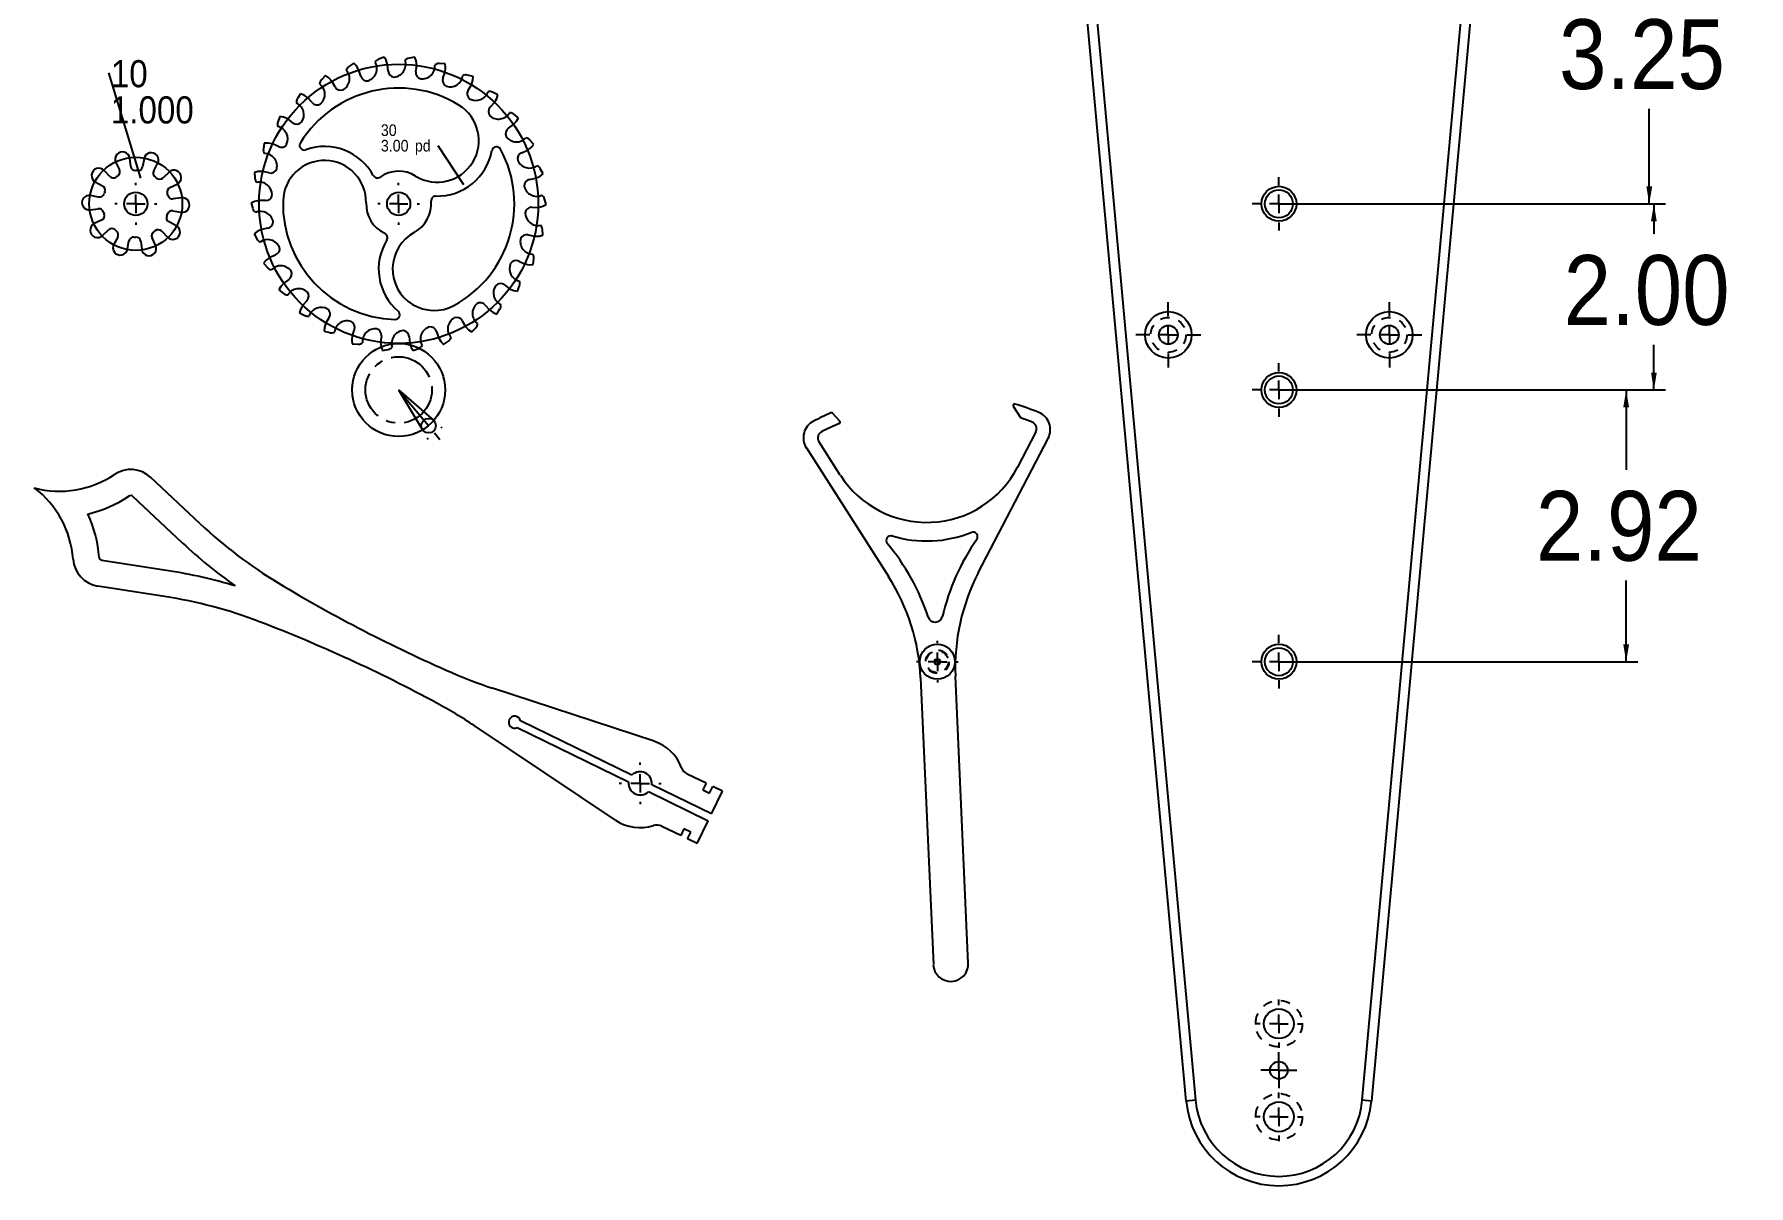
# Model space of a CAD drawing. Extents: x 5.6 to 41.9, y 2.5 to 31.5.
# Drawn here: x 23.33 to 41.75, y 2.55 to 14.92 of the extents above; entities that cross this region are included whole.
import ezdxf

# ---------------------------------------------------------------- set-up
doc = ezdxf.new("R2010")
doc.units = 0
doc.header["$MEASUREMENT"] = 0
doc.header["$PDSIZE"] = -1
doc.linetypes.add('CENTERX2', pattern=[0.8, 0.5, -0.1, 0.1, -0.1])
doc.linetypes.add('HIDDEN', pattern=[0.075, 0.05, -0.025])
doc.layers.get('0').update_dxf_attribs({"linetype": 'CONTINUOUS'})
doc.layers.get('DEFPOINTS').update_dxf_attribs({"linetype": 'CONTINUOUS'})
doc.styles.add('SLDTEXTSTYLE0', font='GOTHIC.TTF', dxfattribs={"width": 0.913})
doc.styles.get("Standard").update_dxf_attribs({"font": 'GOTHIC.TTF'})
doc.dimstyles.new('SLDDIMSTYLE0', dxfattribs={"dimtxt": 1, "dimasz": 0.1875, "dimexe": 0.125, "dimexo": 0.0625, "dimgap": 0.25, "dimtad": 0, "dimtih": 1, "dimtoh": 1, "dimzin": 4, "dimtxsty": 'SLDTEXTSTYLE0', "dimsah": 1, "dimcen": 0.09, "dimclrd": 7, "dimclre": 7, "dimclrt": 7, "dimazin": 3, "dimtfac": 1, "dimtdec": 4, "dimtofl": 0, "dimtmove": 0, "dimatfit": 3, "dimtolj": 1, "dimtzin": 12})
doc.dimstyles.new('SLDDIMSTYLE1', dxfattribs={"dimtxt": 1, "dimasz": 0.1875, "dimexe": 0.125, "dimexo": 0.0625, "dimgap": 0.25, "dimtad": 0, "dimtih": 1, "dimtoh": 1, "dimzin": 12, "dimtxsty": 'SLDTEXTSTYLE0', "dimsah": 1, "dimcen": 0.09, "dimclrd": 7, "dimclre": 7, "dimclrt": 7, "dimazin": 3, "dimtfac": 1, "dimtdec": 4, "dimtofl": 0, "dimtmove": 0, "dimatfit": 3, "dimtolj": 1, "dimtzin": 12})
doc.dimstyles.new('SLDDIMSTYLE2', dxfattribs={"dimtxt": 0.1875, "dimasz": 0.0625, "dimexe": 0, "dimexo": 0.0625, "dimgap": 0.046875, "dimtad": 0, "dimtih": 1, "dimtoh": 1, "dimdec": 0, "dimzin": 0, "dimtxsty": 'STANDARD', "dimblk1": 'DOT', "dimblk2": 'DOT', "dimsah": 1, "dimcen": 0.09, "dimazin": 3, "dimtfac": 1, "dimtdec": 0, "dimtofl": 0, "dimtmove": 0, "dimatfit": 3, "dimtolj": 1, "dimtzin": 0})

# ---------------------------------------------------------------- blocks, each defined once
blk = doc.blocks.new('*D2')
at = {"color": 7}
for p, q in [((36.752, 16.35), (40.807, 16.35)), ((40.682, 16.35), (40.682, 15.31)), ((40.682, 13.1), (40.682, 14.119)), ((36.752, 13.1), (40.807, 13.1))]:
    blk.add_line(p, q, dxfattribs=at)
for points in [[(40.682, 16.35), (40.651, 16.162), (40.714, 16.162)], [(40.682, 13.1), (40.714, 13.287), (40.651, 13.287)]]:
    blk.add_solid(points, dxfattribs=at)
at = {"layer": 'DEFPOINTS', "color": 7}
for p in [(36.702, 16.35), (36.702, 13.1)]:
    blk.add_point(p, dxfattribs=at)
at = {"color": 7, "insert": (39.713, 15.083), "char_height": 0.75, "attachment_point": 1, "style": 'SLDTEXTSTYLE0'}
blk.add_mtext('3.25', dxfattribs=at)
blk = doc.blocks.new('*D3')
at = {"color": 7}
for p, q in [((36.752, 13.1), (40.857, 13.1)), ((40.732, 13.1), (40.732, 12.776)), ((40.732, 11.1), (40.732, 11.585)), ((36.752, 11.1), (40.857, 11.1))]:
    blk.add_line(p, q, dxfattribs=at)
for points in [[(40.732, 13.1), (40.701, 12.912), (40.763, 12.912)], [(40.732, 11.1), (40.763, 11.287), (40.701, 11.287)]]:
    blk.add_solid(points, dxfattribs=at)
at = {"layer": 'DEFPOINTS', "color": 7}
for p in [(36.702, 13.1), (36.702, 11.1)]:
    blk.add_point(p, dxfattribs=at)
at = {"color": 7, "insert": (39.763, 12.549), "char_height": 0.75, "attachment_point": 1, "style": 'SLDTEXTSTYLE0'}
blk.add_mtext('2.00', dxfattribs=at)
blk = doc.blocks.new('*D4')
at = {"color": 7}
for p, q in [((36.752, 11.1), (40.559, 11.1)), ((40.434, 11.1), (40.434, 10.242)), ((40.434, 8.18), (40.434, 9.051)), ((36.752, 8.18), (40.559, 8.18))]:
    blk.add_line(p, q, dxfattribs=at)
for points in [[(40.434, 11.1), (40.403, 10.912), (40.465, 10.912)], [(40.434, 8.18), (40.465, 8.367), (40.403, 8.367)]]:
    blk.add_solid(points, dxfattribs=at)
at = {"layer": 'DEFPOINTS', "color": 7}
for p in [(36.702, 11.1), (36.702, 8.18)]:
    blk.add_point(p, dxfattribs=at)
at = {"color": 7, "insert": (39.465, 10.015), "char_height": 0.75, "attachment_point": 1, "style": 'SLDTEXTSTYLE0'}
blk.add_mtext('2.92', dxfattribs=at)
blk = doc.blocks.new('NOTE7')
at = {"color": 7, "linetype": 'CONTINUOUS'}
blk.add_line((0, 0), (0, 0), dxfattribs=at)
at = {"color": 7, "char_height": 0.125, "attachment_point": 1, "style": 'SLDTEXTSTYLE0'}
for s, insert in [('{\\fCentury Gothic|b0|i0;30}', (-0.616, 0.23)), ('{\\fCentury Gothic|b0|i0;3.00}', (-0.616, 0.063)), ('{\\fCentury Gothic|b0|i0; pd}', (-0.293, 0.063))]:
    blk.add_mtext(s, dxfattribs=dict(at, insert=insert))
blk = doc.blocks.new('NOTE16')
at = {"color": 7, "linetype": 'CONTINUOUS'}
blk.add_line((0, 0), (0, 0), dxfattribs=at)
at = {"color": 7, "char_height": 0.29167, "attachment_point": 1, "style": 'SLDTEXTSTYLE0'}
for s, insert in [('{\\fCentury Gothic|b0|i0;10}', (0.02, 0.135)), ('{\\fCentury Gothic|b0|i0;1.000}', (0.02, -0.254))]:
    blk.add_mtext(s, dxfattribs=dict(at, insert=insert))
blk = doc.blocks.new('SW_CENTERMARK3')
at = {"color": 7, "linetype": 'CONTINUOUS'}
for p, q in [((27.243, 13.3), (27.243, 13.325)), ((27.043, 13.1), (27.018, 13.1)), ((27.243, 13.1), (27.143, 13.1)), ((27.243, 13.1), (27.243, 13.2)), ((27.243, 13.1), (27.243, 13)), ((27.243, 13.1), (27.343, 13.1)), ((27.443, 13.1), (27.468, 13.1)), ((27.243, 12.9), (27.243, 12.875))]:
    blk.add_line(p, q, dxfattribs=at)
blk = doc.blocks.new('SW_CENTERMARK14')
at = {"color": 7, "linetype": 'CONTINUOUS'}
for p, q in [((29.838, 7.073), (29.838, 7.098)), ((29.638, 6.873), (29.613, 6.873)), ((29.838, 6.873), (29.738, 6.873)), ((29.838, 6.873), (29.838, 6.973)), ((29.838, 6.873), (29.838, 6.773)), ((29.838, 6.873), (29.938, 6.873)), ((30.038, 6.873), (30.063, 6.873)), ((29.838, 6.673), (29.838, 6.648))]:
    blk.add_line(p, q, dxfattribs=at)
blk = doc.blocks.new('SW_CENTERMARK15')
at = {"color": 7, "linetype": 'CONTINUOUS'}
for p, q in [((24.418, 13.3), (24.418, 13.325)), ((24.218, 13.1), (24.193, 13.1)), ((24.418, 13.1), (24.318, 13.1)), ((24.418, 13.1), (24.418, 13.2)), ((24.418, 13.1), (24.418, 13)), ((24.418, 13.1), (24.518, 13.1)), ((24.618, 13.1), (24.643, 13.1)), ((24.418, 12.9), (24.418, 12.875))]:
    blk.add_line(p, q, dxfattribs=at)
blk = doc.blocks.new('SW_CENTERMARK20')
at = {"color": 7, "linetype": 'CONTINUOUS'}
for p, q in [((33.032, 8.38), (33.032, 8.405)), ((32.832, 8.18), (32.807, 8.18)), ((33.032, 8.18), (32.932, 8.18)), ((33.032, 8.18), (33.032, 8.28)), ((33.032, 8.18), (33.032, 8.08)), ((33.032, 8.18), (33.132, 8.18)), ((33.232, 8.18), (33.257, 8.18)), ((33.032, 7.98), (33.032, 7.955))]:
    blk.add_line(p, q, dxfattribs=at)
blk = doc.blocks.new('SW_CENTERMARK44')
at = {"color": 7, "linetype": 'CONTINUOUS'}
for p, q in [((36.702, 13.3), (36.702, 13.387)), ((36.502, 13.1), (36.414, 13.1)), ((36.702, 13.1), (36.602, 13.1)), ((36.702, 13.1), (36.702, 13.2)), ((36.702, 13.1), (36.702, 13)), ((36.702, 13.1), (36.802, 13.1)), ((36.902, 13.1), (36.989, 13.1)), ((36.702, 12.9), (36.702, 12.812))]:
    blk.add_line(p, q, dxfattribs=at)
blk = doc.blocks.new('SW_CENTERMARK45')
at = {"color": 7, "linetype": 'CONTINUOUS'}
for p, q in [((36.702, 11.3), (36.702, 11.387)), ((36.502, 11.1), (36.414, 11.1)), ((36.702, 11.1), (36.602, 11.1)), ((36.702, 11.1), (36.702, 11.2)), ((36.702, 11.1), (36.702, 11)), ((36.702, 11.1), (36.802, 11.1)), ((36.902, 11.1), (36.989, 11.1)), ((36.702, 10.9), (36.702, 10.812))]:
    blk.add_line(p, q, dxfattribs=at)
blk = doc.blocks.new('SW_CENTERMARK46')
at = {"color": 7, "linetype": 'CONTINUOUS'}
for p, q in [((35.514, 11.892), (35.514, 12.042)), ((35.514, 11.692), (35.514, 11.792)), ((35.314, 11.692), (35.164, 11.692)), ((35.514, 11.692), (35.414, 11.692)), ((35.514, 11.692), (35.514, 11.592)), ((35.514, 11.692), (35.614, 11.692)), ((35.714, 11.692), (35.864, 11.692)), ((35.514, 11.492), (35.514, 11.342))]:
    blk.add_line(p, q, dxfattribs=at)
blk = doc.blocks.new('SW_CENTERMARK47')
at = {"color": 7, "linetype": 'CONTINUOUS'}
for p, q in [((37.889, 11.892), (37.889, 12.042)), ((37.889, 11.692), (37.889, 11.792)), ((37.689, 11.692), (37.539, 11.692)), ((37.889, 11.692), (37.789, 11.692)), ((37.889, 11.692), (37.889, 11.592)), ((37.889, 11.692), (37.989, 11.692)), ((38.089, 11.692), (38.239, 11.692)), ((37.889, 11.492), (37.889, 11.342))]:
    blk.add_line(p, q, dxfattribs=at)
blk = doc.blocks.new('SW_CENTERMARK48')
at = {"color": 7, "linetype": 'CONTINUOUS'}
for p, q in [((36.702, 8.38), (36.702, 8.467)), ((36.502, 8.18), (36.414, 8.18)), ((36.702, 8.18), (36.602, 8.18)), ((36.702, 8.18), (36.702, 8.28)), ((36.702, 8.18), (36.702, 8.08)), ((36.702, 8.18), (36.802, 8.18)), ((36.902, 8.18), (36.989, 8.18)), ((36.702, 7.98), (36.702, 7.892))]:
    blk.add_line(p, q, dxfattribs=at)
blk = doc.blocks.new('SW_CENTERMARK49')
at = {"color": 7, "linetype": 'CONTINUOUS'}
for p, q in [((36.702, 4.49), (36.702, 4.55)), ((36.502, 4.29), (36.442, 4.29)), ((36.702, 4.29), (36.602, 4.29)), ((36.702, 4.29), (36.702, 4.39)), ((36.702, 4.29), (36.702, 4.19)), ((36.702, 4.29), (36.802, 4.29)), ((36.902, 4.29), (36.962, 4.29)), ((36.702, 4.09), (36.702, 4.03))]:
    blk.add_line(p, q, dxfattribs=at)
blk = doc.blocks.new('SW_CENTERMARK50')
at = {"color": 7, "linetype": 'CONTINUOUS'}
for p, q in [((36.702, 3.89), (36.702, 3.983)), ((36.702, 3.79), (36.702, 3.89)), ((36.602, 3.79), (36.508, 3.79)), ((36.702, 3.79), (36.602, 3.79)), ((36.702, 3.79), (36.702, 3.69)), ((36.702, 3.79), (36.802, 3.79)), ((36.702, 3.69), (36.702, 3.596)), ((36.802, 3.79), (36.896, 3.79))]:
    blk.add_line(p, q, dxfattribs=at)
blk = doc.blocks.new('SW_CENTERMARK51')
at = {"color": 7, "linetype": 'CONTINUOUS'}
for p, q in [((36.702, 3.49), (36.702, 3.55)), ((36.702, 3.29), (36.702, 3.39)), ((36.502, 3.29), (36.442, 3.29)), ((36.702, 3.29), (36.602, 3.29)), ((36.702, 3.29), (36.702, 3.19)), ((36.702, 3.29), (36.802, 3.29)), ((36.902, 3.29), (36.962, 3.29)), ((36.702, 3.09), (36.702, 3.03))]:
    blk.add_line(p, q, dxfattribs=at)

msp = doc.modelspace()

# ---------------------------------------------------------------- linework, layer by layer
at = {"color": 7, "linetype": 'CONTINUOUS'}
for p, q in [((35.706, 3.459), (33.465, 28.004)), ((33.565, 28.013), (35.806, 3.468)), ((37.598, 3.468), (39.839, 28.013)), ((39.938, 28.004), (37.698, 3.459)), ((26.762, 14.61), (26.709, 14.575)), ((27.086, 14.677), (27.027, 14.653)), ((27.129, 14.527), (27.124, 14.595)), ((27.417, 14.675), (27.355, 14.664)), ((27.428, 14.519), (27.437, 14.587)), ((27.741, 14.604), (27.678, 14.607)), ((26.458, 14.477), (26.414, 14.431)), ((26.559, 14.357), (26.526, 14.417)), ((26.835, 14.472), (26.815, 14.537)), ((27.719, 14.45), (27.742, 14.514)), ((28.043, 14.468), (27.982, 14.483)), ((27.99, 14.321), (28.025, 14.379)), ((26.189, 14.283), (26.155, 14.23)), ((26.312, 14.187), (26.268, 14.239)), ((28.227, 14.139), (28.274, 14.189)), ((28.31, 14.272), (28.253, 14.3)), ((25.966, 14.038), (25.944, 13.979)), ((26.106, 13.97), (26.052, 14.012)), ((28.53, 14.024), (28.481, 14.063)), ((28.422, 13.912), (28.478, 13.951)), ((25.799, 13.752), (25.79, 13.69)), ((25.95, 13.715), (25.888, 13.744)), ((28.565, 13.649), (28.628, 13.675)), ((28.694, 13.736), (28.654, 13.785)), ((24.138, 13.394), (24.077, 13.458)), ((24.204, 13.545), (24.242, 13.466)), ((24.364, 13.502), (24.353, 13.589)), ((24.507, 13.585), (24.491, 13.499)), ((24.611, 13.456), (24.653, 13.534)), ((28.795, 13.421), (28.765, 13.477)), ((23.983, 13.335), (24.061, 13.293)), ((24.775, 13.44), (24.711, 13.38)), ((24.784, 13.275), (24.863, 13.312)), ((25.695, 13.438), (25.699, 13.375)), ((25.851, 13.432), (25.784, 13.448)), ((28.65, 13.362), (28.717, 13.375)), ((24.018, 13.173), (23.932, 13.189)), ((24.907, 13.165), (24.82, 13.153)), ((25.658, 13.108), (25.675, 13.048)), ((25.812, 13.136), (25.743, 13.137)), ((28.828, 13.091), (28.811, 13.152)), ((23.928, 13.034), (24.015, 13.046)), ((24.051, 12.925), (23.972, 12.887)), ((24.852, 12.865), (24.775, 12.907)), ((24.817, 13.026), (24.903, 13.01)), ((28.674, 13.064), (28.742, 13.062)), ((24.06, 12.759), (24.124, 12.82)), ((24.224, 12.743), (24.182, 12.666)), ((24.631, 12.654), (24.593, 12.734)), ((24.697, 12.805), (24.758, 12.742)), ((25.691, 12.779), (25.72, 12.723)), ((25.836, 12.837), (25.768, 12.825)), ((28.635, 12.767), (28.702, 12.751)), ((28.791, 12.762), (28.787, 12.825)), ((24.328, 12.614), (24.344, 12.701)), ((24.471, 12.697), (24.482, 12.61)), ((25.921, 12.55), (25.858, 12.524)), ((25.792, 12.463), (25.832, 12.414)), ((28.536, 12.485), (28.597, 12.455)), ((28.687, 12.447), (28.696, 12.51)), ((25.956, 12.175), (26.005, 12.136)), ((26.064, 12.288), (26.008, 12.249)), ((28.379, 12.229), (28.434, 12.188)), ((28.52, 12.161), (28.542, 12.22)), ((26.259, 12.06), (26.212, 12.011)), ((28.174, 12.012), (28.218, 11.96)), ((26.176, 11.928), (26.233, 11.9)), ((26.496, 11.878), (26.46, 11.82)), ((27.927, 11.842), (27.96, 11.782)), ((28.297, 11.916), (28.331, 11.97)), ((26.443, 11.732), (26.504, 11.716)), ((26.766, 11.75), (26.744, 11.685)), ((27.058, 11.68), (27.049, 11.612)), ((27.357, 11.673), (27.362, 11.604)), ((27.651, 11.728), (27.67, 11.662)), ((27.724, 11.59), (27.777, 11.625)), ((28.028, 11.723), (28.072, 11.768)), ((26.745, 11.595), (26.808, 11.593)), ((27.068, 11.524), (27.131, 11.535)), ((27.4, 11.523), (27.459, 11.546)), ((33.848, 10.926), (33.925, 10.803)), ((31.984, 10.763), (31.905, 10.849)), ((31.989, 10.185), (31.76, 10.545)), ((33.472, 9.135), (34.223, 10.58)), ((34.09, 10.649), (33.893, 10.269)), ((31.624, 10.479), (32.509, 9.093)), ((25.109, 9.663), (24.579, 10.16)), ((24.917, 9.458), (24.388, 9.955)), ((24.771, 9.158), (24.053, 9.269)), ((24.728, 8.881), (24.01, 8.993)), ((32.852, 8.007), (32.989, 4.925)), ((33.363, 4.941), (33.226, 8.023)), ((29.987, 7.325), (28.251, 7.896)), ((29.573, 6.477), (28.054, 7.493)), ((28.518, 7.472), (29.714, 6.888)), ((29.749, 6.961), (28.553, 7.544)), ((30.604, 6.544), (29.962, 6.857)), ((30.547, 6.874), (30.345, 6.972)), ((30.547, 6.874), (30.512, 6.802)), ((30.584, 6.767), (30.619, 6.839)), ((30.723, 6.788), (30.619, 6.839)), ((29.927, 6.784), (30.569, 6.471)), ((30.512, 6.802), (30.584, 6.767)), ((30.604, 6.544), (30.723, 6.788)), ((30.45, 6.227), (30.569, 6.471)), ((30.274, 6.313), (30.072, 6.411)), ((30.309, 6.385), (30.274, 6.313)), ((30.381, 6.35), (30.309, 6.385)), ((30.346, 6.278), (30.381, 6.35)), ((30.45, 6.227), (30.346, 6.278)), ((35.806, 3.468), (35.706, 3.459)), ((37.698, 3.459), (37.598, 3.468))]:
    msp.add_line(p, q, dxfattribs=at)
at = {"color": 7, "linetype": 'CENTERX2'}
for q in [(27.687, 10.569), (27.708, 10.694), (27.559, 10.57)]:
    msp.add_line((27.243, 11.1), q, dxfattribs=at)
at = {"color": 7, "linetype": 'CONTINUOUS', "flags": 128}
for points in [[(26.815, 14.537), (26.789, 14.581), (26.762, 14.61)], [(27.124, 14.595), (27.107, 14.643), (27.086, 14.677)], [(27.437, 14.587), (27.43, 14.637), (27.417, 14.675)], [(27.742, 14.514), (27.746, 14.565), (27.741, 14.604)], [(26.526, 14.417), (26.491, 14.454), (26.458, 14.477)], [(28.025, 14.379), (28.04, 14.428), (28.043, 14.468)], [(26.268, 14.239), (26.226, 14.268), (26.189, 14.283)], [(28.274, 14.189), (28.298, 14.233), (28.31, 14.272)], [(26.052, 14.012), (26.005, 14.031), (25.966, 14.038)], [(28.478, 13.951), (28.511, 13.989), (28.53, 14.024)], [(25.888, 13.744), (25.839, 13.753), (25.799, 13.752)], [(28.628, 13.675), (28.668, 13.706), (28.694, 13.736)], [(25.784, 13.448), (25.733, 13.447), (25.695, 13.438)], [(28.717, 13.375), (28.763, 13.397), (28.795, 13.421)], [(25.743, 13.137), (25.694, 13.125), (25.658, 13.108)], [(28.742, 13.062), (28.792, 13.074), (28.828, 13.091)], [(25.768, 12.825), (25.723, 12.803), (25.691, 12.779)], [(28.702, 12.751), (28.752, 12.753), (28.791, 12.762)], [(25.858, 12.524), (25.818, 12.493), (25.792, 12.463)], [(28.597, 12.455), (28.647, 12.446), (28.687, 12.447)], [(26.008, 12.249), (25.975, 12.21), (25.956, 12.175)], [(28.434, 12.188), (28.481, 12.169), (28.52, 12.161)], [(26.212, 12.011), (26.187, 11.966), (26.176, 11.928)], [(26.46, 11.82), (26.446, 11.771), (26.443, 11.732)], [(28.218, 11.96), (28.26, 11.932), (28.297, 11.916)], [(26.744, 11.685), (26.74, 11.635), (26.745, 11.595)], [(27.049, 11.612), (27.055, 11.562), (27.068, 11.524)], [(27.67, 11.662), (27.697, 11.619), (27.724, 11.59)], [(27.96, 11.782), (27.995, 11.746), (28.028, 11.723)], [(27.362, 11.604), (27.379, 11.557), (27.4, 11.523)]]:
    msp.add_lwpolyline(points, dxfattribs=at)
at = {"color": 7, "linetype": 'CONTINUOUS'}
for centre, radius in [((27.243, 13.1), 1.5), ((24.418, 13.1), 0.5), ((36.702, 13.1), 0.188), ((24.418, 13.1), 0.125), ((27.243, 13.1), 0.125), ((36.702, 13.1), 0.15), ((35.514, 11.692), 0.25), ((35.514, 11.692), 0.101), ((37.889, 11.692), 0.25), ((37.889, 11.692), 0.101), ((27.243, 11.1), 0.5), ((36.702, 11.1), 0.188), ((36.702, 11.1), 0.15), ((27.564, 10.716), 0.0785), ((33.032, 8.18), 0.188), ((36.702, 8.18), 0.188), ((36.702, 8.18), 0.15), ((33.032, 8.18), 0.0314), ((33.032, 8.18), 0.0285), ((36.702, 4.29), 0.16), ((36.702, 3.79), 0.0938), ((36.702, 3.29), 0.16)]:
    msp.add_circle(centre, radius, dxfattribs=at)
at = {"color": 7, "linetype": 'HIDDEN'}
for centre, radius in [((35.514, 11.692), 0.188), ((37.889, 11.692), 0.188), ((33.032, 8.18), 0.125), ((33.032, 8.18), 0.118), ((33.032, 8.18), 0.0312), ((36.702, 4.29), 0.25), ((36.702, 3.29), 0.25)]:
    msp.add_circle(centre, radius, dxfattribs=at)
at = {"color": 7, "linetype": 'CENTERX2'}
for radius in [0.5, 0.357]:
    msp.add_circle((27.243, 11.1), radius, dxfattribs=at)
at = {"color": 7, "linetype": 'CONTINUOUS'}
for centre, radius, start, end in [((26.748, 14.516), 0.0707, 123.6864, 163.8328), ((26.872, 14.553), 0.137, 287.7654, 29.6664), ((27.053, 14.588), 0.0707, 111.6864, 151.8328), ((27.182, 14.598), 0.137, 275.7654, 17.6664), ((27.367, 14.595), 0.0707, 99.6864, 139.8328), ((27.495, 14.578), 0.137, 263.7654, 5.6664), ((27.675, 14.536), 0.0707, 87.6864, 127.8328), ((26.464, 14.382), 0.0707, 135.6864, 175.8328), ((26.313, 14.276), 0.137, 311.7654, 53.6664), ((26.578, 14.444), 0.137, 299.7654, 41.6664), ((26.903, 14.492), 0.0707, 196.5606, 278.837), ((27.2, 14.532), 0.0707, 184.5606, 266.837), ((27.498, 14.51), 0.0707, 172.5606, 254.837), ((27.786, 14.426), 0.0707, 160.5606, 242.837), ((27.797, 14.494), 0.137, 251.7654, 353.6664), ((27.964, 14.415), 0.0707, 75.6864, 115.8328), ((26.215, 14.192), 0.0707, 147.6864, 187.8328), ((27.243, 13.1), 1.243, 58.5606, 148.1891), ((26.366, 14.233), 0.0707, 220.5606, 302.837), ((26.621, 14.391), 0.0707, 208.5606, 290.837), ((28.05, 14.284), 0.0707, 148.5606, 230.837), ((28.074, 14.348), 0.137, 239.7654, 341.6664), ((28.222, 14.236), 0.0707, 63.6864, 103.8328), ((26.088, 14.057), 0.137, 323.7654, 65.6664), ((27.658, 13.779), 0.446, 238.5606, 58.5606), ((28.278, 14.09), 0.0707, 136.5606, 218.837), ((28.316, 14.148), 0.137, 227.7654, 329.6664), ((28.437, 14.008), 0.0707, 51.6864, 91.8328), ((26.01, 13.954), 0.0707, 159.6864, 199.8328), ((25.914, 13.796), 0.137, 335.7654, 77.6664), ((26.149, 14.026), 0.0707, 232.5606, 314.837), ((28.462, 13.854), 0.0707, 124.5606, 206.837), ((28.51, 13.902), 0.137, 215.7654, 317.6664), ((24.275, 13.579), 0.0785, 7.5232, 205.5981), ((24.584, 13.571), 0.0785, 331.5232, 169.5981), ((25.859, 13.679), 0.0707, 171.6864, 211.8328), ((25.799, 13.505), 0.137, 347.7654, 89.6664), ((25.981, 13.778), 0.0707, 244.5606, 326.837), ((26.229, 13.728), 0.05, 148.1891, 289.6568), ((26.447, 13.12), 0.596, 28.5171, 109.6568), ((27.658, 13.779), 0.596, 268.5171, 349.6568), ((27.243, 13.1), 1.243, 298.5606, 28.1891), ((28.294, 13.663), 0.05, 28.1891, 169.6568), ((28.592, 13.584), 0.0707, 112.5606, 194.837), ((28.599, 13.74), 0.0707, 39.6864, 79.8328), ((24.021, 13.404), 0.0785, 43.5232, 241.5981), ((24.195, 13.443), 0.0524, 302.9498, 25.5981), ((24.416, 13.509), 0.0524, 187.5232, 270.1715), ((24.418, 13.1), 0.357, 86.9498, 90.1715), ((24.439, 13.508), 0.0524, 266.9498, 349.5981), ((24.657, 13.431), 0.0524, 151.5232, 234.1715), ((24.829, 13.383), 0.0785, 295.5232, 133.5981), ((25.867, 13.501), 0.0707, 256.5606, 338.837), ((26.447, 13.12), 0.446, 358.5606, 178.5606), ((27.243, 13.1), 0.35, 58.5606, 124.7779), ((28.649, 13.621), 0.137, 203.7654, 305.6664), ((28.703, 13.444), 0.0707, 27.6864, 67.8328), ((24.036, 13.247), 0.0524, 338.9498, 61.5981), ((24.176, 13.43), 0.0524, 223.5232, 306.1715), ((24.418, 13.1), 0.357, 122.9498, 126.1715), ((24.418, 13.1), 0.357, 50.9498, 54.1715), ((24.675, 13.417), 0.0524, 230.9498, 313.5981), ((24.806, 13.227), 0.0524, 115.5232, 198.1715), ((25.769, 13.379), 0.0707, 183.6864, 223.8328), ((25.746, 13.196), 0.137, 359.7654, 101.6664), ((27.015, 13.428), 0.05, 208.5171, 304.7779), ((28.663, 13.293), 0.0707, 100.5606, 182.837), ((28.727, 13.317), 0.137, 191.7654, 293.6664), ((23.918, 13.112), 0.0785, 79.5232, 277.5981), ((24.028, 13.225), 0.0524, 259.5232, 342.1715), ((24.418, 13.1), 0.357, 158.9498, 162.1715), ((24.418, 13.1), 0.357, 14.9498, 18.1715), ((24.813, 13.205), 0.0524, 194.9498, 277.5981), ((24.917, 13.087), 0.0785, 259.5232, 97.5981), ((25.814, 13.206), 0.0707, 268.5606, 350.837), ((27.243, 13.1), 1.243, 178.5606, 268.1891), ((27.243, 13.1), 0.35, 178.5606, 244.7779), ((27.243, 13.1), 0.35, 298.5606, 4.7779), ((27.642, 13.133), 0.05, 88.5171, 184.7779), ((28.743, 13.133), 0.0707, 15.6864, 55.8328), ((24.022, 12.994), 0.0524, 14.9498, 97.5981), ((24.029, 12.972), 0.0524, 295.5232, 18.1715), ((24.418, 13.1), 0.357, 194.9498, 198.1715), ((24.799, 12.953), 0.0524, 158.9498, 241.5981), ((24.418, 13.1), 0.357, 338.9498, 342.1715), ((24.807, 12.974), 0.0524, 79.5232, 162.1715), ((25.743, 13.067), 0.0707, 195.6864, 235.8328), ((25.759, 12.882), 0.137, 11.7654, 113.6664), ((25.823, 12.907), 0.0707, 280.5606, 2.837), ((28.672, 12.993), 0.0707, 88.5606, 170.837), ((28.74, 13.004), 0.137, 179.7654, 281.6664), ((24.006, 12.816), 0.0785, 115.5232, 313.5981), ((24.16, 12.782), 0.0524, 50.9498, 133.5981), ((24.418, 13.1), 0.357, 230.9498, 234.1715), ((24.178, 12.768), 0.0524, 331.5232, 54.1715), ((24.396, 12.691), 0.0524, 86.9498, 169.5981), ((24.418, 13.1), 0.357, 266.9498, 270.1715), ((24.419, 12.69), 0.0524, 7.5232, 90.1715), ((24.64, 12.756), 0.0524, 122.9498, 205.5981), ((24.418, 13.1), 0.357, 302.9498, 306.1715), ((24.659, 12.769), 0.0524, 43.5232, 126.1715), ((24.815, 12.796), 0.0785, 223.5232, 61.5981), ((25.783, 12.756), 0.0707, 207.6864, 247.8328), ((25.836, 12.578), 0.137, 23.7654, 125.6664), ((27.072, 12.738), 0.05, 328.5171, 64.7779), ((27.624, 12.4), 0.446, 118.5606, 298.5606), ((28.687, 12.695), 0.137, 167.7654, 269.6664), ((28.619, 12.698), 0.0707, 76.5606, 158.837), ((28.717, 12.82), 0.0707, 3.6864, 43.8328), ((24.251, 12.628), 0.0785, 151.5232, 349.5981), ((24.56, 12.62), 0.0785, 187.5232, 25.5981), ((25.894, 12.616), 0.0707, 292.5606, 14.837), ((27.624, 12.4), 0.596, 148.5171, 229.6568), ((28.626, 12.52), 0.0707, 351.6864, 31.8328), ((25.886, 12.46), 0.0707, 219.6864, 259.8328), ((25.975, 12.297), 0.137, 35.7654, 137.6664), ((26.024, 12.346), 0.0707, 304.5606, 26.837), ((28.571, 12.403), 0.137, 155.7654, 257.6664), ((28.505, 12.421), 0.0707, 64.5606, 146.837), ((26.17, 12.051), 0.137, 47.7654, 149.6664), ((28.398, 12.142), 0.137, 143.7654, 245.6664), ((28.337, 12.173), 0.0707, 52.5606, 134.837), ((28.476, 12.245), 0.0707, 339.6864, 19.8328), ((26.049, 12.192), 0.0707, 231.6864, 271.8328), ((26.207, 12.109), 0.0707, 316.5606, 38.837), ((26.411, 11.851), 0.137, 59.7654, 161.6664), ((28.173, 11.923), 0.137, 131.7654, 233.6664), ((28.12, 11.966), 0.0707, 40.5606, 122.837), ((28.271, 12.007), 0.0707, 327.6864, 7.8328), ((26.264, 11.963), 0.0707, 243.6864, 283.8328), ((26.436, 11.915), 0.0707, 328.5606, 50.837), ((26.689, 11.706), 0.137, 71.7654, 173.6664), ((26.7, 11.773), 0.0707, 340.5606, 62.837), ((27.205, 11.908), 0.05, 268.1891, 49.6568), ((27.908, 11.755), 0.137, 119.7654, 221.6664), ((27.865, 11.809), 0.0707, 28.5606, 110.837), ((28.021, 11.817), 0.0707, 315.6864, 355.8328), ((26.522, 11.784), 0.0707, 255.6864, 295.8328), ((26.811, 11.663), 0.0707, 267.6864, 307.8328), ((26.991, 11.621), 0.137, 83.7654, 185.6664), ((26.987, 11.689), 0.0707, 352.5606, 74.837), ((27.304, 11.601), 0.137, 95.7654, 197.6664), ((27.286, 11.667), 0.0707, 4.5606, 86.837), ((27.614, 11.646), 0.137, 107.7654, 209.6664), ((27.583, 11.707), 0.0707, 16.5606, 98.837), ((27.738, 11.684), 0.0707, 303.6864, 343.8328), ((27.119, 11.605), 0.0707, 279.6864, 319.8328), ((27.432, 11.612), 0.0707, 291.6864, 331.8328), ((33.861, 10.934), 0.015, 73.2497, 212.206), ((33.032, 8.18), 2.891, 67.8658, 73.2497), ((31.792, 10.587), 0.2, 117.246, 212.5451), ((33.032, 8.18), 2.907, 113.1673, 117.246), ((33.032, 8.18), 2.768, 112.3783, 116.6825), ((31.894, 10.839), 0.015, 42.3835, 113.1673), ((31.972, 10.753), 0.015, 292.3783, 42.3835), ((33.938, 10.811), 0.015, 212.206, 251.0038), ((33.032, 8.18), 2.768, 68.3958, 71.0038), ((34.024, 10.684), 0.075, 332.5348, 68.3958), ((34.046, 10.673), 0.2, 332.5348, 67.8658), ((31.823, 10.586), 0.075, 116.6825, 212.5451), ((23.599, 11.071), 1.059, 255.1304, 303.8187), ((24.364, 9.93), 0.315, 46.8387, 123.8187), ((32.917, 10.777), 1.1, 212.5451, 332.5348), ((22.688, 9.204), 1.059, 4.1847, 52.873), ((23.599, 11.071), 1.339, 283.1075, 303.8187), ((24.364, 9.93), 0.035, 46.8387, 123.8187), ((22.688, 9.204), 1.339, 4.1847, 24.8959), ((28.529, 13.31), 5, 226.8387, 238.9307), ((28.529, 13.31), 5.28, 226.8387, 234.8071), ((32.532, 9.483), 0.05, 73.4385, 219.9627), ((30.654, 7.909), 2.4, 18.2797, 39.9627), ((32.917, 10.777), 1.3, 253.4385, 291.6414), ((35.424, 8.121), 2.4, 145.1172, 166.8002), ((33.415, 9.522), 0.05, 325.1172, 111.6414), ((24.058, 9.304), 0.315, 184.1847, 261.1647), ((24.058, 9.304), 0.035, 184.1847, 261.1647), ((23.96, 3.94), 5.28, 73.1963, 81.1647), ((30.654, 7.909), 2.2, 2.54, 32.5451), ((35.424, 8.121), 2.2, 152.5348, 182.54), ((23.96, 3.94), 5, 69.0727, 81.1647), ((34.258, 22.818), 16.101, 238.9307, 246.4042), ((33.009, 8.687), 0.0805, 198.2797, 346.8002), ((19.995, -6.429), 16.101, 61.5992, 69.0727), ((29.815, 12.645), 5, 246.4042, 251.7733), ((25.275, 3.337), 5, 56.2301, 61.5992), ((28.49, 7.53), 0.065, 12.3058, 295.6976), ((29.838, 6.873), 0.476, 20.6556, 71.7733), ((30.4, 7.085), 0.125, 200.6556, 244.0017), ((29.838, 6.873), 0.125, 172.7945, 315.2089), ((29.838, 6.873), 0.125, 352.7945, 135.2089), ((29.838, 6.873), 0.476, 236.2301, 287.3478), ((30.017, 6.299), 0.125, 64.0017, 107.3478), ((33.176, 4.933), 0.188, 182.54, 2.54), ((36.702, 3.55), 1, 185.2159, 354.7841), ((36.702, 3.55), 0.9, 185.2159, 354.7841)]:
    msp.add_arc(centre, radius, start, end, dxfattribs=at)

# ---------------------------------------------------------------- block references
for name, p in [('NOTE16', (24.13, 14.509)), ('NOTE7', (27.668, 13.724)), ('SW_CENTERMARK15', (0, 0)), ('SW_CENTERMARK3', (0, 0)), ('SW_CENTERMARK44', (0, 0)), ('SW_CENTERMARK46', (0, 0)), ('SW_CENTERMARK47', (0, 0)), ('SW_CENTERMARK45', (0, 0)), ('SW_CENTERMARK20', (0, 0)), ('SW_CENTERMARK48', (0, 0)), ('SW_CENTERMARK14', (0, 0)), ('SW_CENTERMARK49', (0, 0)), ('SW_CENTERMARK50', (0, 0)), ('SW_CENTERMARK51', (0, 0))]:
    msp.add_blockref(name, p)

# ---------------------------------------------------------------- dimensions: what is measured, and where the dimension line sits
at = {"color": 7}
for base, p1, p2, dimstyle, picture, middle in [((40.682, 16.35), (36.702, 13.1), (36.702, 16.35), 'SLDDIMSTYLE1', '*D2', (40.682, 14.714)), ((40.732, 13.1), (36.702, 11.1), (36.702, 13.1), 'SLDDIMSTYLE0', '*D3', (40.732, 12.181)), ((40.434, 11.1), (36.702, 8.18), (36.702, 11.1), 'SLDDIMSTYLE1', '*D4', (40.434, 9.647))]:
    dim = msp.add_linear_dim(base=base, p1=p1, p2=p2, angle=90, dimstyle=dimstyle, dxfattribs=at)
    dim.commit()
    dim.dimension.update_dxf_attribs({"geometry": picture, "text_midpoint": middle, "dimtype": 160})

# ---------------------------------------------------------------- leaders
for points in [[(24.471, 13.377), (24.13, 14.509)], [(27.945, 13.305), (27.668, 13.724)]]:
    msp.add_leader(points, dimstyle='SLDDIMSTYLE2', dxfattribs=at)

doc.saveas('drawing.dxf')
